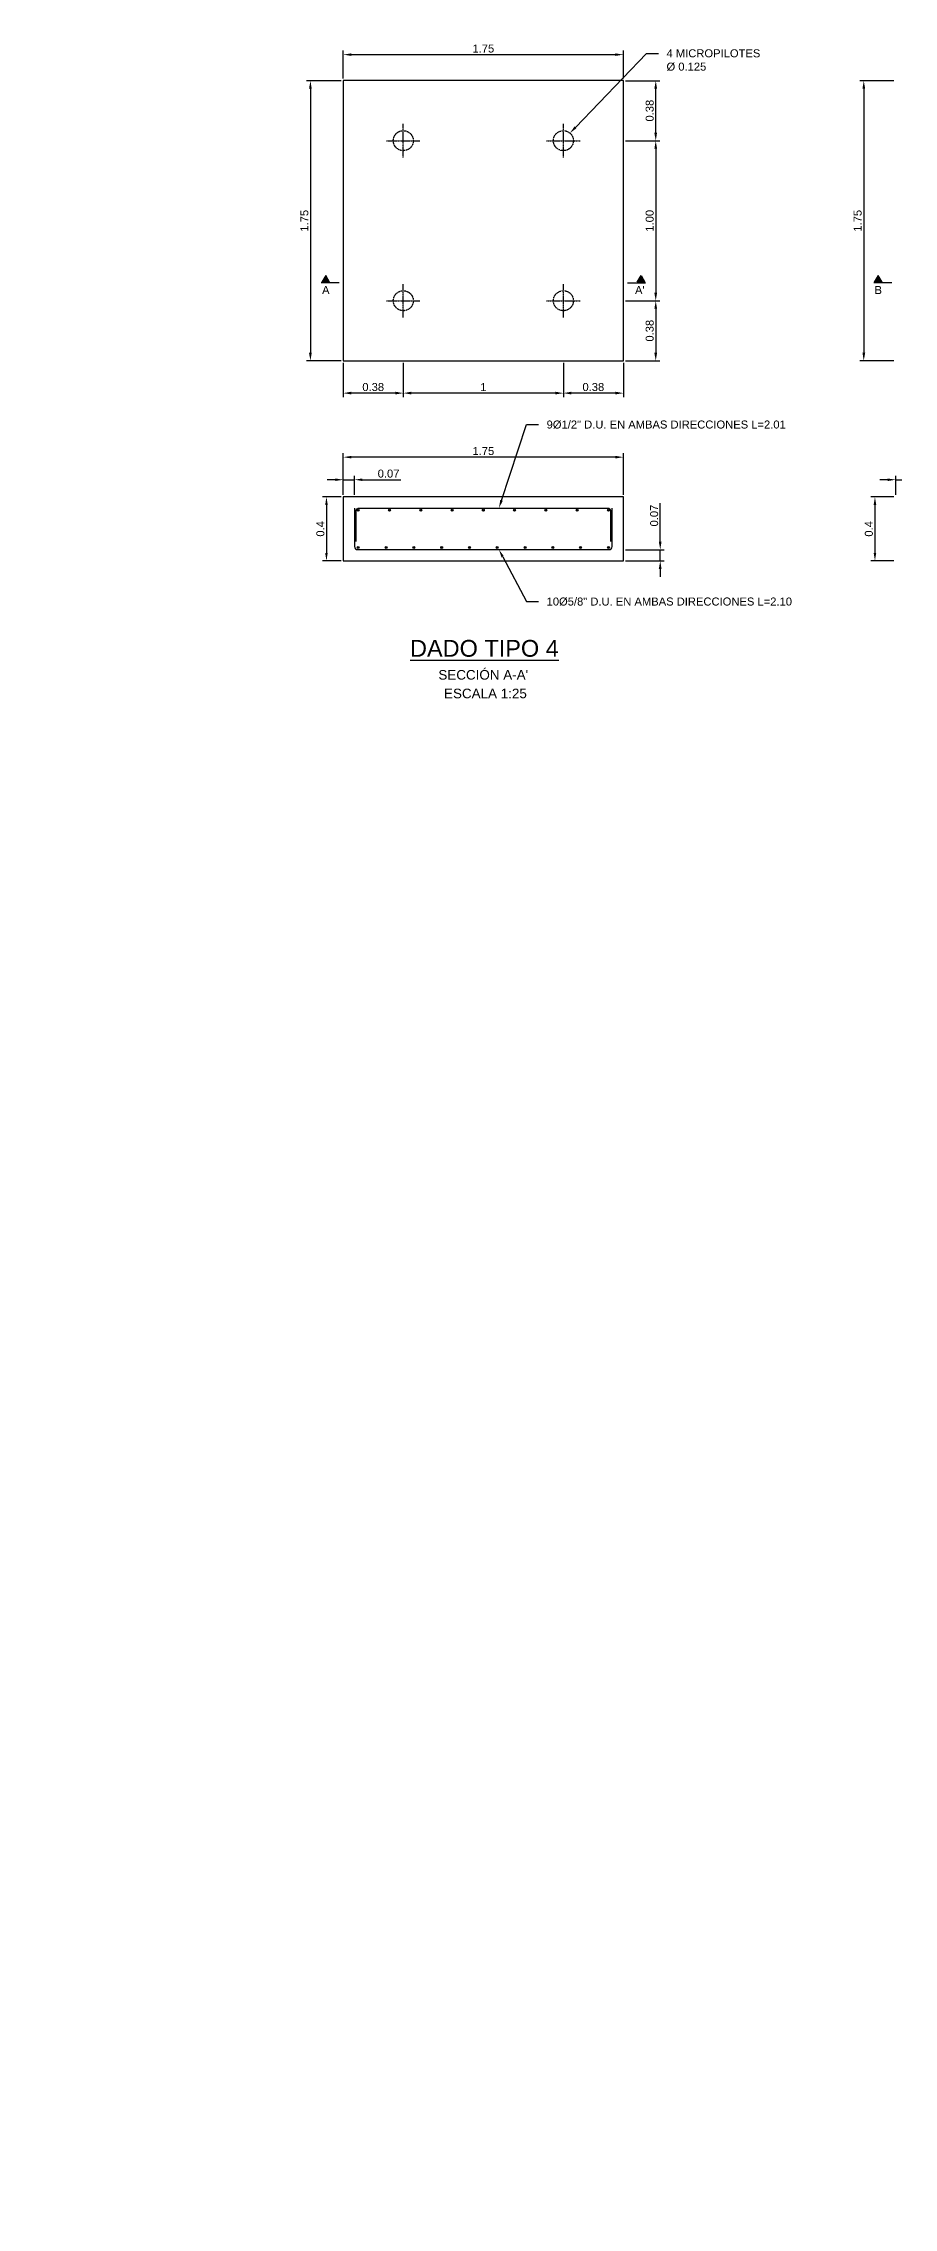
# Model space of a CAD drawing. Header units: millimetres. Extents: x -59786 to 1889966, y -10432 to 69447.
# Drawn here: x 34598 to 39910, y -415 to 13109 of the extents above; entities that cross this region are included whole.
import ezdxf
from ezdxf import colors
from ezdxf.entities.mleader import LeaderData, LeaderLine
from ezdxf.enums import TextEntityAlignment as Align
from ezdxf.math import Vec2, Vec3

# ---------------------------------------------------------------- set-up
doc = ezdxf.new("R2010")
doc.units = ezdxf.units.MM
doc.header["$LTSCALE"] = 0.2
doc.linetypes.add('CENTER', pattern=[50.8, 31.75, -6.35, 6.35, -6.35])
doc.linetypes.add('HIDDEN', pattern=[9.525, 6.35, -3.175])
for name, color, linetype in [('EE-COTAS', 1, 'Continuous'), ('EE-TEXTO 1', 4, 'Continuous'), ('EE-TEXTO 2', 2, 'Continuous'), ('SIM-COTAS', 1, 'Continuous'), ('SIM-DADOS', 4, 'Continuous'), ('SIM-EJES', 8, 'CENTER'), ('SIM-OCULTOS', 8, 'HIDDEN'), ('SIM-REFUERZO', 6, 'Continuous')]:
    doc.layers.add(name, color=color, linetype=linetype)
doc.styles.add('ARIAL EE', font='arial.ttf')
doc.styles.get("Standard").update_dxf_attribs({"font": 'arial.ttf'})
doc.dimstyles.new('EE 1_STANDAR', dxfattribs={"dimtxt": 2, "dimasz": 2, "dimexe": 1, "dimexo": 0.5, "dimgap": 0.5, "dimtad": 1, "dimdec": 0, "dimdsep": 46, "dimtxsty": 'ARIAL EE', "dimcen": 1.5, "dimclrd": 256, "dimclre": 256, "dimclrt": 2, "dimadec": 0, "dimazin": 0, "dimtfac": 1, "dimtdec": 0, "dimtix": 1, "dimtmove": 0, "dimatfit": 2, "dimfxl": 1, "dimlwd": -1, "dimlwe": -1, "dimarcsym": 0})

# ---------------------------------------------------------------- blocks, each defined once
blk = doc.blocks.new('*D603')
at = {"layer": 'SIM-COTAS', "transparency": 16777216}
for p, q in [((36459, 12875), (36242, 12875)), ((36267, 12825), (36267, 11175)), ((36459, 11125), (36242, 11125))]:
    blk.add_line(p, q, dxfattribs=at)
for points in [[(36258, 12825), (36275, 12825), (36267, 12875)], [(36258, 11175), (36275, 11175), (36267, 11125)]]:
    blk.add_solid(points, dxfattribs=at)
at = {"layer": 'SIM-COTAS', "color": 2, "transparency": 16777216, "insert": (36229, 12000), "char_height": 50, "attachment_point": 5, "rotation": 90, "style": 'ARIAL EE'}
blk.add_mtext('1.75', dxfattribs=at)
blk = doc.blocks.new('*D602')
at = {"layer": 'SIM-COTAS', "transparency": 16777216}
for p, q in [((36472, 12888), (36472, 13063)), ((36522, 13038), (38172, 13038)), ((38222, 12888), (38222, 13063))]:
    blk.add_line(p, q, dxfattribs=at)
for points in [[(36522, 13046), (36522, 13030), (36472, 13038)], [(38172, 13046), (38172, 13030), (38222, 13038)]]:
    blk.add_solid(points, dxfattribs=at)
at = {"layer": 'SIM-COTAS', "color": 2, "transparency": 16777216, "insert": (37347, 13076), "char_height": 50, "attachment_point": 5, "style": 'ARIAL EE'}
blk.add_mtext('1.75', dxfattribs=at)
blk = doc.blocks.new('*D601')
at = {"layer": 'SIM-COTAS', "transparency": 16777216}
for p, q in [((38234, 12500), (38449, 12500)), ((38424, 12450), (38424, 11550)), ((38234, 11500), (38449, 11500))]:
    blk.add_line(p, q, dxfattribs=at)
for points in [[(38415, 12450), (38432, 12450), (38424, 12500)], [(38415, 11550), (38432, 11550), (38424, 11500)]]:
    blk.add_solid(points, dxfattribs=at)
at = {"layer": 'SIM-COTAS', "color": 2, "transparency": 16777216, "insert": (38386, 12000), "char_height": 50, "attachment_point": 5, "rotation": 90, "style": 'ARIAL EE'}
blk.add_mtext('1.00', dxfattribs=at)
blk = doc.blocks.new('*D600')
at = {"layer": 'SIM-COTAS', "transparency": 16777216}
for p, q in [((37847, 11113), (37847, 10898)), ((38222, 11113), (38222, 10898)), ((38172, 10923), (37897, 10923))]:
    blk.add_line(p, q, dxfattribs=at)
for points in [[(37897, 10932), (37897, 10915), (37847, 10923)], [(38172, 10932), (38172, 10915), (38222, 10923)]]:
    blk.add_solid(points, dxfattribs=at)
at = {"layer": 'SIM-COTAS', "color": 2, "transparency": 16777216, "insert": (38034, 10961), "char_height": 50, "attachment_point": 5, "style": 'ARIAL EE'}
blk.add_mtext('0.38', dxfattribs=at)
blk = doc.blocks.new('*D599')
at = {"layer": 'SIM-COTAS', "transparency": 16777216}
for p, q in [((36847, 11113), (36847, 10898)), ((37847, 11113), (37847, 10898)), ((37797, 10923), (36897, 10923))]:
    blk.add_line(p, q, dxfattribs=at)
for points in [[(36897, 10932), (36897, 10915), (36847, 10923)], [(37797, 10932), (37797, 10915), (37847, 10923)]]:
    blk.add_solid(points, dxfattribs=at)
at = {"layer": 'SIM-COTAS', "color": 2, "transparency": 16777216, "insert": (37347, 10961), "char_height": 50, "attachment_point": 5, "style": 'ARIAL EE'}
blk.add_mtext('1', dxfattribs=at)
blk = doc.blocks.new('*D598')
at = {"layer": 'SIM-COTAS', "transparency": 16777216}
for p, q in [((36472, 11113), (36472, 10898)), ((36847, 11113), (36847, 10898)), ((36797, 10923), (36522, 10923))]:
    blk.add_line(p, q, dxfattribs=at)
for points in [[(36522, 10932), (36522, 10915), (36472, 10923)], [(36797, 10932), (36797, 10915), (36847, 10923)]]:
    blk.add_solid(points, dxfattribs=at)
at = {"layer": 'SIM-COTAS', "color": 2, "transparency": 16777216, "insert": (36659, 10961), "char_height": 50, "attachment_point": 5, "style": 'ARIAL EE'}
blk.add_mtext('0.38', dxfattribs=at)
blk = doc.blocks.new('*D597')
at = {"layer": 'SIM-COTAS', "transparency": 16777216}
for p, q in [((39910, 12875), (39698, 12875)), ((39723, 12825), (39723, 11175)), ((39910, 11125), (39698, 11125))]:
    blk.add_line(p, q, dxfattribs=at)
for points in [[(39715, 12825), (39732, 12825), (39723, 12875)], [(39715, 11175), (39732, 11175), (39723, 11125)]]:
    blk.add_solid(points, dxfattribs=at)
at = {"layer": 'SIM-COTAS', "color": 2, "transparency": 16777216, "insert": (39685, 12000), "char_height": 50, "attachment_point": 5, "rotation": 90, "style": 'ARIAL EE'}
blk.add_mtext('1.75', dxfattribs=at)
blk = doc.blocks.new('*D587')
at = {"layer": 'SIM-COTAS', "transparency": 16777216}
for p, q in [((38234, 12875), (38449, 12875)), ((38424, 12550), (38424, 12825)), ((38234, 12500), (38449, 12500))]:
    blk.add_line(p, q, dxfattribs=at)
for points in [[(38415, 12825), (38432, 12825), (38424, 12875)], [(38415, 12550), (38432, 12550), (38424, 12500)]]:
    blk.add_solid(points, dxfattribs=at)
at = {"layer": 'SIM-COTAS', "color": 2, "transparency": 16777216, "insert": (38386, 12688), "char_height": 50, "attachment_point": 5, "rotation": 90, "style": 'ARIAL EE'}
blk.add_mtext('0.38', dxfattribs=at)
blk = doc.blocks.new('*D586')
at = {"layer": 'SIM-COTAS', "transparency": 16777216}
for p, q in [((38234, 11500), (38449, 11500)), ((38424, 11450), (38424, 11175)), ((38234, 11125), (38449, 11125))]:
    blk.add_line(p, q, dxfattribs=at)
for points in [[(38415, 11450), (38432, 11450), (38424, 11500)], [(38415, 11175), (38432, 11175), (38424, 11125)]]:
    blk.add_solid(points, dxfattribs=at)
at = {"layer": 'SIM-COTAS', "color": 2, "transparency": 16777216, "insert": (38386, 11313), "char_height": 50, "attachment_point": 5, "rotation": 90, "style": 'ARIAL EE'}
blk.add_mtext('0.38', dxfattribs=at)
blk = doc.blocks.new('*D585')
at = {"layer": 'SIM-COTAS', "transparency": 16777216}
for p, q in [((36459, 10275), (36342, 10275)), ((36367, 10225), (36367, 9925)), ((36459, 9875), (36342, 9875))]:
    blk.add_line(p, q, dxfattribs=at)
for points in [[(36359, 10225), (36375, 10225), (36367, 10275)], [(36359, 9925), (36375, 9925), (36367, 9875)]]:
    blk.add_solid(points, dxfattribs=at)
at = {"layer": 'SIM-COTAS', "color": 2, "transparency": 16777216, "insert": (36329, 10075), "char_height": 50, "attachment_point": 5, "rotation": 90, "style": 'ARIAL EE'}
blk.add_mtext('0.4', dxfattribs=at)
blk = doc.blocks.new('*D584')
at = {"layer": 'SIM-COTAS', "transparency": 16777216}
for p, q in [((36422, 10382), (36372, 10382)), ((36472, 10288), (36472, 10407)), ((36472, 10382), (36542, 10382)), ((36542, 10288), (36542, 10407)), ((36592, 10382), (36832, 10382))]:
    blk.add_line(p, q, dxfattribs=at)
for points in [[(36422, 10390), (36422, 10374), (36472, 10382)], [(36592, 10390), (36592, 10374), (36542, 10382)]]:
    blk.add_solid(points, dxfattribs=at)
at = {"layer": 'SIM-COTAS', "color": 2, "transparency": 16777216, "insert": (36755, 10420), "char_height": 50, "attachment_point": 5, "style": 'ARIAL EE'}
blk.add_mtext('0.07', dxfattribs=at)
blk = doc.blocks.new('*D583')
at = {"layer": 'SIM-COTAS', "transparency": 16777216}
for p, q in [((38452, 9995), (38452, 10235)), ((38234, 9945), (38477, 9945)), ((38234, 9875), (38477, 9875)), ((38452, 9875), (38452, 9945)), ((38452, 9825), (38452, 9775))]:
    blk.add_line(p, q, dxfattribs=at)
for points in [[(38443, 9995), (38460, 9995), (38452, 9945)], [(38443, 9825), (38460, 9825), (38452, 9875)]]:
    blk.add_solid(points, dxfattribs=at)
at = {"layer": 'SIM-COTAS', "color": 2, "transparency": 16777216, "insert": (38414, 10158), "char_height": 50, "attachment_point": 5, "rotation": 90, "style": 'ARIAL EE'}
blk.add_mtext('0.07', dxfattribs=at)
blk = doc.blocks.new('*D582')
at = {"layer": 'SIM-COTAS', "transparency": 16777216}
for p, q in [((39910, 10275), (39768, 10275)), ((39793, 10225), (39793, 9925)), ((39910, 9875), (39768, 9875))]:
    blk.add_line(p, q, dxfattribs=at)
for points in [[(39785, 10225), (39801, 10225), (39793, 10275)], [(39785, 9925), (39801, 9925), (39793, 9875)]]:
    blk.add_solid(points, dxfattribs=at)
at = {"layer": 'SIM-COTAS', "color": 2, "transparency": 16777216, "insert": (39755, 10075), "char_height": 50, "attachment_point": 5, "rotation": 90, "style": 'ARIAL EE'}
blk.add_mtext('0.4', dxfattribs=at)
blk = doc.blocks.new('*D581')
at = {"layer": 'SIM-COTAS', "transparency": 16777216}
for p, q in [((39873, 10382), (39823, 10382)), ((39923, 10288), (39923, 10407)), ((39923, 10382), (39993, 10382)), ((39993, 10288), (39993, 10407)), ((40043, 10382), (40283, 10382))]:
    blk.add_line(p, q, dxfattribs=at)
for points in [[(39873, 10390), (39873, 10374), (39923, 10382)], [(40043, 10390), (40043, 10374), (39993, 10382)]]:
    blk.add_solid(points, dxfattribs=at)
at = {"layer": 'SIM-COTAS', "color": 2, "transparency": 16777216, "insert": (40206, 10420), "char_height": 50, "attachment_point": 5, "style": 'ARIAL EE'}
blk.add_mtext('0.07', dxfattribs=at)
blk = doc.blocks.new('TÍTULO')
at = {"layer": 'EE-TEXTO 1', "style": 'ARIAL EE'}
blk.add_attdef('%%UVISTAENPLANTA', text='', height=3.5, dxfattribs=at).set_placement((-0.54, 3.5), align=Align.CENTER)
at = {"layer": 'EE-TEXTO 2', "style": 'ARIAL EE'}
for tag, p in [('SUBTITULO', (-0.77, -1.27)), ('ESCALA1:100', (-0.32, -5.15))]:
    blk.add_attdef(tag, text='', height=2, dxfattribs=at).set_placement(p, align=Align.CENTER)
blk = doc.blocks.new('*D578')
at = {"layer": 'SIM-COTAS', "transparency": 16777216}
for p, q in [((36472, 10288), (36472, 10548)), ((38172, 10523), (36522, 10523)), ((38222, 10288), (38222, 10548))]:
    blk.add_line(p, q, dxfattribs=at)
for points in [[(36522, 10531), (36522, 10515), (36472, 10523)], [(38172, 10531), (38172, 10515), (38222, 10523)]]:
    blk.add_solid(points, dxfattribs=at)
at = {"layer": 'SIM-COTAS', "color": 2, "transparency": 16777216, "insert": (37347, 10561), "char_height": 50, "attachment_point": 5, "style": 'ARIAL EE'}
blk.add_mtext('1.75', dxfattribs=at)

msp = doc.modelspace()

# ---------------------------------------------------------------- hatches: boundary and pattern name
at = {"layer": 'SIM-DADOS'}
h = msp.add_hatch(color=256, dxfattribs=at)
h.dxf.hatch_style = 1
h.paths.add_polyline_path([(36386.313, 11615.731), (36362.194, 11657.507), (36338.074, 11615.731)])
h = msp.add_hatch(color=256, dxfattribs=at)
h.dxf.hatch_style = 1
h.paths.add_polyline_path([(38307.575, 11615.731), (38331.695, 11657.507), (38355.814, 11615.731)])
h = msp.add_hatch(color=256, dxfattribs=at)
h.dxf.hatch_style = 1
h.paths.add_polyline_path([(39837.124, 11615.731), (39813.005, 11657.507), (39788.885, 11615.731)])
at = {"layer": 'SIM-REFUERZO'}
h = msp.add_hatch(color=256, dxfattribs=at)
h.dxf.hatch_style = 1
edge = h.paths.add_edge_path()
edge.add_arc((36565.754, 10191.222), 6.052, 0, 360)
h = msp.add_hatch(color=256, dxfattribs=at)
h.dxf.hatch_style = 1
edge = h.paths.add_edge_path()
edge.add_arc((36761.052, 10191.222), 6.052, 0, 360)
h = msp.add_hatch(color=256, dxfattribs=at)
h.dxf.hatch_style = 1
edge = h.paths.add_edge_path()
edge.add_arc((36956.349, 10191.222), 6.052, 0, 360)
h = msp.add_hatch(color=256, dxfattribs=at)
h.dxf.hatch_style = 1
edge = h.paths.add_edge_path()
edge.add_arc((37151.647, 10191.222), 6.052, 0, 360)
h = msp.add_hatch(color=256, dxfattribs=at)
h.dxf.hatch_style = 1
edge = h.paths.add_edge_path()
edge.add_arc((37346.944, 10191.222), 6.052, 0, 360)
h = msp.add_hatch(color=256, dxfattribs=at)
h.dxf.hatch_style = 1
edge = h.paths.add_edge_path()
edge.add_arc((37542.242, 10191.222), 6.052, 0, 360)
h = msp.add_hatch(color=256, dxfattribs=at)
h.dxf.hatch_style = 1
edge = h.paths.add_edge_path()
edge.add_arc((37737.539, 10191.222), 6.052, 0, 360)
h = msp.add_hatch(color=256, dxfattribs=at)
h.dxf.hatch_style = 1
edge = h.paths.add_edge_path()
edge.add_arc((37932.837, 10191.222), 6.052, 0, 360)
h = msp.add_hatch(color=256, dxfattribs=at)
h.dxf.hatch_style = 1
edge = h.paths.add_edge_path()
edge.add_arc((38128.134, 10191.222), 6.052, 0, 360)
h = msp.add_hatch(color=256, dxfattribs=at)
h.dxf.hatch_style = 1
edge = h.paths.add_edge_path()
edge.add_arc((36565.754, 9958.842), 6.052, 0, 360)
h = msp.add_hatch(color=256, dxfattribs=at)
h.dxf.hatch_style = 1
edge = h.paths.add_edge_path()
edge.add_arc((36739.352, 9958.842), 6.052, 0, 360)
h = msp.add_hatch(color=256, dxfattribs=at)
h.dxf.hatch_style = 1
edge = h.paths.add_edge_path()
edge.add_arc((36912.95, 9958.842), 6.052, 0, 360)
h = msp.add_hatch(color=256, dxfattribs=at)
h.dxf.hatch_style = 1
edge = h.paths.add_edge_path()
edge.add_arc((37086.547, 9958.842), 6.052, 0, 360)
h = msp.add_hatch(color=256, dxfattribs=at)
h.dxf.hatch_style = 1
edge = h.paths.add_edge_path()
edge.add_arc((37260.145, 9958.842), 6.052, 0, 360)
h = msp.add_hatch(color=256, dxfattribs=at)
h.dxf.hatch_style = 1
edge = h.paths.add_edge_path()
edge.add_arc((37433.743, 9958.842), 6.052, 0, 360)
h = msp.add_hatch(color=256, dxfattribs=at)
h.dxf.hatch_style = 1
edge = h.paths.add_edge_path()
edge.add_arc((37607.341, 9958.842), 6.052, 0, 360)
h = msp.add_hatch(color=256, dxfattribs=at)
h.dxf.hatch_style = 1
edge = h.paths.add_edge_path()
edge.add_arc((37780.939, 9958.842), 6.052, 0, 360)
h = msp.add_hatch(color=256, dxfattribs=at)
h.dxf.hatch_style = 1
edge = h.paths.add_edge_path()
edge.add_arc((37954.536, 9958.842), 6.052, 0, 360)
h = msp.add_hatch(color=256, dxfattribs=at)
h.dxf.hatch_style = 1
edge = h.paths.add_edge_path()
edge.add_arc((38128.134, 9958.842), 6.052, 0, 360, ccw=False)

# ---------------------------------------------------------------- linework, layer by layer
at = {"layer": 'SIM-DADOS'}
for p, q in [((36446.698, 11612.599), (36334.205, 11612.599)), ((38247.191, 11612.599), (38359.683, 11612.599)), ((39897.509, 11612.599), (39785.016, 11612.599))]:
    msp.add_line(p, q, dxfattribs=at)
for points in [[(36471.944, 11125.462), (38221.944, 11125.462), (38221.944, 12875.462), (36471.944, 12875.462)], [(36362.194, 11657.507), (36338.074, 11615.731), (36386.313, 11615.731)], [(38331.695, 11657.507), (38355.814, 11615.731), (38307.575, 11615.731)], [(39813.005, 11657.507), (39788.885, 11615.731), (39837.124, 11615.731)], [(36471.944, 9875.032), (38221.944, 9875.032), (38221.944, 10275.032), (36471.944, 10275.032)]]:
    msp.add_lwpolyline(points, close=True, dxfattribs=at)
at = {"layer": 'SIM-EJES'}
for p, q in [((36846.944, 12395.216), (36846.944, 12605.708)), ((37846.944, 12395.216), (37846.944, 12605.708)), ((36741.698, 12500.462), (36952.19, 12500.462)), ((37741.698, 12500.462), (37952.19, 12500.462)), ((36741.698, 11500.462), (36952.19, 11500.462)), ((36846.944, 11395.216), (36846.944, 11605.708)), ((37741.698, 11500.462), (37952.19, 11500.462)), ((37846.944, 11395.216), (37846.944, 11605.708))]:
    msp.add_line(p, q, dxfattribs=at)
at = {"layer": 'SIM-OCULTOS'}
for centre in [(36846.944, 12500.462), (37846.944, 12500.462), (36846.944, 11500.462), (37846.944, 11500.462)]:
    msp.add_circle(centre, 62.5, dxfattribs=at)
at = {"layer": 'SIM-REFUERZO'}
for points in [[(36541.944, 10205.032), (36541.944, 9965.032, 0.414213562), (36561.944, 9945.032), (38131.944, 9945.032, 0.414213562), (38151.944, 9965.032), (38151.944, 10205.032)], [(36551.944, 9995.032), (36551.944, 10185.032, -0.414213562), (36571.944, 10205.032), (38121.944, 10205.032, -0.414213562), (38141.944, 10185.032), (38141.944, 9995.032)]]:
    msp.add_lwpolyline(points, format="xyb", dxfattribs=at)
for centre in [(36565.754, 10191.222), (36761.052, 10191.222), (36956.349, 10191.222), (37151.647, 10191.222), (37346.944, 10191.222), (37542.242, 10191.222), (37737.539, 10191.222), (37932.837, 10191.222), (38128.134, 10191.222), (36565.754, 9958.842), (36739.352, 9958.842), (36912.95, 9958.842), (37086.547, 9958.842), (37260.145, 9958.842), (37433.743, 9958.842), (37607.341, 9958.842), (37780.939, 9958.842), (37954.536, 9958.842), (38128.134, 9958.842)]:
    msp.add_circle(centre, 6.052, dxfattribs=at)

# ---------------------------------------------------------------- block references
at = {"layer": 'EE-TEXTO 1', "xscale": 30, "yscale": 30, "zscale": 30}
msp.add_blockref('TÍTULO', (37369.7, 9171.107), dxfattribs=at).add_auto_attribs({'ESCALA1:100': 'ESCALA 1:25', 'SUBTITULO': "SECCIÓN A-A'", '%%UVISTAENPLANTA': '%%UDADO TIPO 4'})

# ---------------------------------------------------------------- texts
at = {"layer": 'EE-COTAS', "color": 2, "char_height": 50, "style": 'ARIAL EE'}
for s, insert, attachment_point in [('A', (36339.634, 11592.34), 1), ("A'", (38354.254, 11592.34), 3), ('B', (39790.445, 11592.34), 1)]:
    msp.add_mtext(s, dxfattribs=dict(at, insert=insert, attachment_point=attachment_point))

# ---------------------------------------------------------------- dimensions: what is measured, and where the dimension line sits
at = {"layer": 'SIM-COTAS'}
for base, p1, p2, picture, middle in [((38221.944, 13038.094), (36471.944, 12875.462), (38221.944, 12875.462), '*D602', (37346.944, 13076.123)), ((36471.944166253, 10923.331858171), (36846.944166253, 11125.462270753), (36471.944166253, 11125.462270753), '*D598', (36659.444166253, 10961.377560763)), ((36846.944, 10923.332), (37846.944, 11125.462), (36846.944, 11125.462), '*D599', (37346.944, 10960.934)), ((37846.944166253, 10923.331858171), (38221.944166253, 11125.462270753), (37846.944166253, 11125.462270753), '*D600', (38034.444166253, 10961.377560763)), ((36471.944, 10522.847), (38221.944, 10275.032), (36471.944, 10275.032), '*D578', (37346.944, 10560.876))]:
    dim = msp.add_linear_dim(base=base, p1=p1, p2=p2, dimstyle='EE 1_STANDAR', override={"dimdec": 2, "dimlfac": 0.001}, dxfattribs=at)
    dim.commit()
    dim.dimension.update_dxf_attribs({"geometry": picture, "text_midpoint": middle})
for base, p1, p2, override, picture, middle in [((36266.622, 11125.462), (36471.944, 12875.462), (36471.944, 11125.462), {"dimdec": 2, "dimlfac": 0.001}, '*D603', (36228.593, 12000.462)), ((38423.579048763, 12875.462270753), (38221.944166253, 12500.462270753), (38221.944166253, 12875.462270753), {"dimdec": 2, "dimlfac": 0.001}, '*D587', (38385.533346171, 12687.962270753)), ((39723.259, 11125.462), (39922.755, 12875.462), (39922.755, 11125.462), {"dimdec": 2, "dimlfac": 0.001}, '*D597', (39685.231, 12000.462)), ((38423.579, 11500.462), (38221.944, 12500.462), (38221.944, 11500.462), {"dimdec": 2, "dimlfac": 0.001, "dimpost": '<>.00'}, '*D601', (38385.55, 12000.462)), ((38423.579048763, 11125.462270753), (38221.944166253, 11500.462270753), (38221.944166253, 11125.462270753), {"dimdec": 2, "dimlfac": 0.001}, '*D586', (38385.533346171, 11312.962270753)), ((36367.131, 9875.032), (36471.944, 10275.032), (36471.944, 9875.032), {"dimdec": 2, "dimlfac": 0.001}, '*D585', (36329.102, 10075.032)), ((39793.019, 9875.032), (39922.755, 10275.032), (39922.755, 9875.032), {"dimdec": 2, "dimlfac": 0.001}, '*D582', (39754.991, 10075.032))]:
    dim = msp.add_linear_dim(base=base, p1=p1, p2=p2, angle=90, dimstyle='EE 1_STANDAR', override=override, dxfattribs=at)
    dim.commit()
    dim.dimension.update_dxf_attribs({"geometry": picture, "text_midpoint": middle})
for base, p1, p2, picture, middle in [((36541.944, 10382.017), (36471.944, 10275.032), (36541.944, 10275.032), '*D584', (36754.87, 10382.017)), ((39992.755, 10382.017), (39922.755, 10275.032), (39992.755, 10275.032), '*D581', (40205.682, 10382.017))]:
    dim = msp.add_linear_dim(base=base, p1=p1, p2=p2, dimstyle='EE 1_STANDAR', override={"dimdec": 2, "dimlfac": 0.001}, dxfattribs=at)
    dim.commit()
    dim.dimension.update_dxf_attribs({"geometry": picture, "text_midpoint": middle, "dimtype": 160})
dim = msp.add_linear_dim(base=(38451.825, 9875.032), p1=(38221.944, 9945.032), p2=(38221.944, 9875.032), angle=90, dimstyle='EE 1_STANDAR', override={"dimdec": 2, "dimlfac": 0.001}, dxfattribs=at)
dim.commit()
dim.dimension.update_dxf_attribs({"geometry": '*D583', "text_midpoint": (38451.825, 10157.958), "dimtype": 160})

# ---------------------------------------------------------------- leaders
ml = msp.add_multileader_mtext('Standard', dxfattribs=at)
ml.set_content('4 MICROPILOTES\\PØ 0.125', color=2)
ml.set_leader_properties(color=256)
ml.build(insert=Vec2(0, 0))
ml.multileader.update_dxf_attribs({"dogleg_length": 0.003, "arrow_head_size": 50, "scale": 25})
ctx = ml.context
ctx.base_point, ctx.scale, ctx.char_height, ctx.arrow_head_size, ctx.landing_gap_size, ctx.plane_origin = Vec3(38441.06, 13045.448), 25, 50, 50, 50, Vec3(39229.429, 14602.879)
notes = []
notes.append((ctx, [(0, (1, 1, 0), (38366.06, 13045.448), (1, 0), 75, [(0, [(37887.809, 12547.752)], 0, [])])]))
ctx.mtext.insert, ctx.mtext.width, ctx.mtext.flow_direction = Vec3(38491.06, 13071.454), 585.79156, 5
at = {"layer": 'SIM-COTAS', "linetype": 'Continuous'}
ml = msp.add_multileader_mtext('Standard', dxfattribs=at)
ml.set_content('\\A1;{\\C2;PELDAÑO P1 LAM e = 3/6"}', color=256)
ml.set_leader_properties()
ml.build(insert=Vec2(0, 0))
ml.multileader.update_dxf_attribs({"dogleg_length": 0.0025, "arrow_head_size": 100, "scale": 50})
ctx = ml.context
ctx.base_point, ctx.scale, ctx.char_height, ctx.arrow_head_size, ctx.landing_gap_size, ctx.plane_origin = Vec3(5047.551, 12032.733), 50, 100, 100, 50, Vec3(833.289, -5722.216)
notes.append((ctx, [(0, (1, 1, 0), (4861.373, 12032.733), (1, 0), 186.178, [(0, [(4861.451, 11434.857)], 0, [])])]))
ctx.mtext.insert, ctx.mtext.rotation, ctx.mtext.width, ctx.mtext.defined_height, ctx.mtext.flow_direction = Vec3(5097.551, 12083.62), 6.283185307, 948.96791, 411.095, 5
at = {"layer": 'SIM-COTAS'}
ml = msp.add_multileader_mtext('Standard', dxfattribs=at)
ml.set_content('\\A1;LOSA DE CONTRAPISO', color=2)
ml.set_leader_properties(color=256)
ml.build(insert=Vec2(0, 0))
ml.multileader.update_dxf_attribs({"dogleg_length": 0.003, "arrow_head_size": 40, "scale": 20})
ctx = ml.context
ctx.base_point, ctx.scale, ctx.char_height, ctx.arrow_head_size, ctx.landing_gap_size, ctx.plane_origin = Vec3(47151.54, 12076.315), 20, 40, 40, 40, Vec3(48114.302, 11953.567)
ctx.text_align_type = 2
notes.append((ctx, [(0, (1, 1, 0), (47912.168, 12076.315), (-1, 0), 60, [(0, [(47911.61, 11866.863)], 0, [])])]))
ctx.mtext.insert, ctx.mtext.width, ctx.mtext.defined_height, ctx.mtext.alignment, ctx.mtext.flow_direction = Vec3(47812.168, 12096.656), 850.09377, 424.72, 3, 5
at = {"layer": 'SIM-COTAS', "linetype": 'Continuous'}
ml = msp.add_multileader_mtext('Standard', dxfattribs=at)
ml.set_content('\\A1;{\\C2;DESCANSO LAM e = 3/6"}', color=256)
ml.set_leader_properties()
ml.build(insert=Vec2(0, 0))
ml.multileader.update_dxf_attribs({"dogleg_length": 0.0025, "arrow_head_size": 100, "scale": 50})
ctx = ml.context
ctx.base_point, ctx.scale, ctx.char_height, ctx.arrow_head_size, ctx.landing_gap_size, ctx.plane_origin = Vec3(6790.526, 11656.086), 50, 100, 100, 50, Vec3(2576.264, -6405.073)
notes.append((ctx, [(0, (1, 1, 0), (6604.348, 11656.086), (1, 0), 186.178, [(0, [(6604.426, 10752)], 0, [])])]))
ctx.mtext.insert, ctx.mtext.rotation, ctx.mtext.width, ctx.mtext.defined_height, ctx.mtext.flow_direction = Vec3(6840.526, 11706.973), 6.283185307, 886.56141, 411.095, 5
at = {"layer": 'SIM-COTAS'}
ml = msp.add_multileader_mtext('Standard', dxfattribs=at)
ml.set_content('\\A1;ESTRIBOS\\PØ 3/8', color=2)
ml.set_leader_properties(color=256)
ml.build(insert=Vec2(0, 0))
ml.multileader.update_dxf_attribs({"dogleg_length": 0.003, "arrow_head_size": 40, "scale": 20})
ctx = ml.context
ctx.base_point, ctx.scale, ctx.char_height, ctx.arrow_head_size, ctx.landing_gap_size, ctx.plane_origin = Vec3(47802.219, 10519.869), 20, 40, 40, 40, Vec3(49636.711, 8447.369)
ctx.text_align_type = 2
notes.append((ctx, [(1, (1, 1, 0), (48217.444, 10519.869), (-1, 0), 60, [(0, [(48389.214, 10708.648)], 0, [])])]))
ctx.mtext.insert, ctx.mtext.width, ctx.mtext.alignment, ctx.mtext.flow_direction = Vec3(48117.444, 10540.674), 659.0632, 3, 5
ml = msp.add_multileader_mtext('Standard', dxfattribs=at)
ml.set_content('\\A1;9Ø1/2" D.U. EN AMBAS DIRECCIONES L=2.01', color=2)
ml.set_leader_properties(color=256)
ml.build(insert=Vec2(0, 0))
ml.multileader.update_dxf_attribs({"dogleg_length": 0.003, "arrow_head_size": 50, "scale": 25})
ctx = ml.context
ctx.base_point, ctx.scale, ctx.char_height, ctx.arrow_head_size, ctx.landing_gap_size, ctx.plane_origin = Vec3(37692.07, 10726.556), 25, 50, 50, 50, Vec3(38786.099, 12260.159)
notes.append((ctx, [(0, (1, 1, 0), (37617.07, 10726.556), (1, 0), 75, [(0, [(37444.479, 10205.032)], 0, [])])]))
ctx.mtext.insert, ctx.mtext.width, ctx.mtext.flow_direction = Vec3(37742.07, 10751.982), 802.80561, 5
at = {"layer": 'SIM-COTAS', "linetype": 'Continuous'}
ml = msp.add_multileader_mtext('Standard', dxfattribs=at)
ml.set_content('{\\C2;PTE 300x100x7mm}', color=256)
ml.set_leader_properties()
ml.build(insert=Vec2(0, 0))
ml.multileader.update_dxf_attribs({"dogleg_length": 0.0025, "arrow_head_size": 100, "scale": 50})
ctx = ml.context
ctx.base_point, ctx.scale, ctx.char_height, ctx.arrow_head_size, ctx.landing_gap_size, ctx.plane_origin = Vec3(6459.235, 9964.038), 50, 100, 100, 50, Vec3(2244.974, -6709.823)
notes.append((ctx, [(0, (1, 1, 0), (6273.058, 9964.038), (1, 0), 186.178, [(0, [(6273.136, 10447.25)], 0, [])])]))
ctx.mtext.insert, ctx.mtext.rotation, ctx.mtext.width, ctx.mtext.defined_height, ctx.mtext.flow_direction = Vec3(6509.235, 10014.925), 6.283185307, 1223.25679, 411.095, 5
ml = msp.add_multileader_mtext('Standard', dxfattribs=at)
ml.set_content('{\\C2;CAJON ARMADO 1}', color=256)
ml.set_leader_properties()
ml.build(insert=Vec2(0, 0))
ml.multileader.update_dxf_attribs({"dogleg_length": 0.0025, "arrow_head_size": 100, "scale": 50})
ctx = ml.context
ctx.base_point, ctx.scale, ctx.char_height, ctx.arrow_head_size, ctx.landing_gap_size, ctx.plane_origin = Vec3(8262.373, 10161.179), 50, 100, 100, 50, Vec3(4048.112, -6709.823)
notes.append((ctx, [(0, (1, 1, 0), (8076.195, 10161.179), (1, 0), 186.178, [(0, [(8076.274, 10447.25)], 0, [])])]))
ctx.mtext.insert, ctx.mtext.rotation, ctx.mtext.width, ctx.mtext.defined_height, ctx.mtext.flow_direction = Vec3(8312.373, 10212.032), 6.283185307, 974.70283, 411.095, 5
at = {"layer": 'SIM-COTAS'}
ml = msp.add_multileader_mtext('Standard', dxfattribs=at)
ml.set_content('\\A1;MACIZO EN CONCRETO\\PCICLÓPEO', color=2)
ml.set_leader_properties(color=256)
ml.build(insert=Vec2(0, 0))
ml.multileader.update_dxf_attribs({"dogleg_length": 0.003, "arrow_head_size": 40, "scale": 20})
ctx = ml.context
ctx.base_point, ctx.scale, ctx.char_height, ctx.arrow_head_size, ctx.landing_gap_size, ctx.plane_origin = Vec3(46320.762, 10261.132), 20, 40, 40, 40, Vec3(49707.9, 8402.886)
ctx.text_align_type = 2
notes.append((ctx, [(1, (1, 1, 0), (47099.834, 10261.132), (-1, 0), 60, [(0, [(47233.669, 10149.141)], 0, [])])]))
ctx.mtext.insert, ctx.mtext.width, ctx.mtext.alignment, ctx.mtext.flow_direction = Vec3(46999.834, 10281.473), 659.0632, 3, 5
ml = msp.add_multileader_mtext('Standard', dxfattribs=at)
ml.set_content('\\A1;Ø 5/8', color=2)
ml.set_leader_properties(color=256)
ml.build(insert=Vec2(0, 0))
ml.multileader.update_dxf_attribs({"dogleg_length": 0.003, "arrow_head_size": 40, "scale": 20})
ctx = ml.context
ctx.base_point, ctx.scale, ctx.char_height, ctx.arrow_head_size, ctx.landing_gap_size, ctx.plane_origin = Vec3(47910.514, 10059.166), 20, 40, 40, 40, Vec3(49636.711, 8054.189)
ctx.text_align_type = 2
notes.append((ctx, [(1, (1, 1, 0), (48182.464, 10059.166), (-1, 0), 60, [(0, [(48306.669, 10294.205)], 0, [])])]))
ctx.mtext.insert, ctx.mtext.width, ctx.mtext.alignment, ctx.mtext.flow_direction = Vec3(48082.464, 10079.971), 659.0632, 3, 5
ml = msp.add_multileader_mtext('Standard', dxfattribs=at)
ml.set_content('\\A1;10Ø5/8" D.U. EN AMBAS DIRECCIONES L=2.10', color=2)
ml.set_leader_properties(color=256)
ml.build(insert=Vec2(0, 0))
ml.multileader.update_dxf_attribs({"dogleg_length": 0.003, "arrow_head_size": 50, "scale": 25})
ctx = ml.context
ctx.base_point, ctx.scale, ctx.char_height, ctx.arrow_head_size, ctx.landing_gap_size, ctx.plane_origin = Vec3(37692.07, 9620.567), 25, 50, 50, 50, Vec3(38786.099, 11150.321)
notes.append((ctx, [(0, (1, 1, 0), (37617.07, 9620.567), (1, 0), 75, [(0, [(37444.479, 9945.032)], 0, [])])]))
ctx.mtext.insert, ctx.mtext.width, ctx.mtext.flow_direction = Vec3(37742.07, 9645.993), 802.80561, 5
ml = msp.add_multileader_mtext('Standard', dxfattribs=at)
ml.set_content('\\A1;LOSA PARA MACIZO\\PEN CONCRETO\\Pe=0.15 DE 2.65x2.65', color=2)
ml.set_leader_properties(color=256)
ml.build(insert=Vec2(0, 0))
ml.multileader.update_dxf_attribs({"dogleg_length": 0.003, "arrow_head_size": 40, "scale": 20})
ctx = ml.context
ctx.base_point, ctx.scale, ctx.char_height, ctx.arrow_head_size, ctx.landing_gap_size, ctx.plane_origin = Vec3(46416.833, 9764.286), 20, 40, 40, 40, Vec3(49707.9, 7977.169)
ctx.text_align_type = 2
notes.append((ctx, [(1, (1, 1, 0), (47099.834, 9764.286), (-1, 0), 60, [(0, [(47233.669, 9625.969)], 0, [])])]))
ctx.mtext.insert, ctx.mtext.width, ctx.mtext.alignment, ctx.mtext.flow_direction = Vec3(46999.834, 9784.627), 659.0632, 3, 5
at = {"layer": 'SIM-COTAS', "linetype": 'Continuous'}
ml = msp.add_multileader_mtext('Standard', dxfattribs=at)
ml.set_content('\\A1;{\\C2;PELDAÑO P1 LAM e = 3/6"}', color=256)
ml.set_leader_properties()
ml.build(insert=Vec2(0, 0))
ml.multileader.update_dxf_attribs({"dogleg_length": 0.0025, "arrow_head_size": 100, "scale": 50})
ctx = ml.context
ctx.base_point, ctx.scale, ctx.char_height, ctx.arrow_head_size, ctx.landing_gap_size, ctx.plane_origin = Vec3(5047.551, 7082.448), 50, 100, 100, 50, Vec3(833.289, -10672.502)
notes.append((ctx, [(0, (1, 1, 0), (4861.373, 7082.448), (1, 0), 186.178, [(0, [(4861.451, 6484.571)], 0, [])])]))
ctx.mtext.insert, ctx.mtext.rotation, ctx.mtext.width, ctx.mtext.defined_height, ctx.mtext.flow_direction = Vec3(5097.551, 7133.334), 6.283185307, 912.09382, 411.095, 5
ml = msp.add_multileader_mtext('Standard', dxfattribs=at)
ml.set_content('\\A1;{\\C2;DESCANSO LAM e = 3/6"}', color=256)
ml.set_leader_properties()
ml.build(insert=Vec2(0, 0))
ml.multileader.update_dxf_attribs({"dogleg_length": 0.0025, "arrow_head_size": 100, "scale": 50})
ctx = ml.context
ctx.base_point, ctx.scale, ctx.char_height, ctx.arrow_head_size, ctx.landing_gap_size, ctx.plane_origin = Vec3(6790.526, 6943.42), 50, 100, 100, 50, Vec3(2576.264, -11355.145)
notes.append((ctx, [(0, (1, 1, 0), (6604.348, 6943.42), (1, 0), 186.178, [(0, [(6604.426, 5801.929)], 0, [])])]))
ctx.mtext.insert, ctx.mtext.rotation, ctx.mtext.width, ctx.mtext.defined_height, ctx.mtext.flow_direction = Vec3(6840.526, 6994.306), 6.283185307, 886.56141, 411.095, 5
ml = msp.add_multileader_mtext('Standard', dxfattribs=at)
ml.set_content('{\\C2;PTE 300x100x7mm}', color=256)
ml.set_leader_properties()
ml.build(insert=Vec2(0, 0))
ml.multileader.update_dxf_attribs({"dogleg_length": 0.0025, "arrow_head_size": 100, "scale": 50})
ctx = ml.context
ctx.base_point, ctx.scale, ctx.char_height, ctx.arrow_head_size, ctx.landing_gap_size, ctx.plane_origin = Vec3(6459.235, 5013.966), 50, 100, 100, 50, Vec3(2244.974, -11659.895)
notes.append((ctx, [(0, (1, 1, 0), (6273.058, 5013.966), (1, 0), 186.178, [(0, [(6273.136, 5497.179)], 0, [])])]))
ctx.mtext.insert, ctx.mtext.rotation, ctx.mtext.width, ctx.mtext.defined_height, ctx.mtext.flow_direction = Vec3(6509.235, 5064.853), 6.283185307, 1223.25679, 411.095, 5
ml = msp.add_multileader_mtext('Standard', dxfattribs=at)
ml.set_content('{\\C2;CAJON ARMADO 1}', color=256)
ml.set_leader_properties()
ml.build(insert=Vec2(0, 0))
ml.multileader.update_dxf_attribs({"dogleg_length": 0.0025, "arrow_head_size": 100, "scale": 50})
ctx = ml.context
ctx.base_point, ctx.scale, ctx.char_height, ctx.arrow_head_size, ctx.landing_gap_size, ctx.plane_origin = Vec3(8269.005, 5179.277), 50, 100, 100, 50, Vec3(4054.743, -11659.895)
notes.append((ctx, [(0, (1, 1, 0), (8082.827, 5179.277), (1, 0), 186.178, [(0, [(8082.905, 5497.179)], 0, [])])]))
ctx.mtext.insert, ctx.mtext.rotation, ctx.mtext.width, ctx.mtext.defined_height, ctx.mtext.flow_direction = Vec3(8319.005, 5230.129), 6.283185307, 974.70283, 411.095, 5
ml = msp.add_multileader_mtext('Standard', dxfattribs=at)
ml.set_content('\\A1;{\\C2;PELDAÑO P1 LAM e = 3/6"}', color=256)
ml.set_leader_properties()
ml.build(insert=Vec2(0, 0))
ml.multileader.update_dxf_attribs({"dogleg_length": 0.0025, "arrow_head_size": 100, "scale": 50})
ctx = ml.context
ctx.base_point, ctx.scale, ctx.char_height, ctx.arrow_head_size, ctx.landing_gap_size, ctx.plane_origin = Vec3(5047.551, 2133.876), 50, 100, 100, 50, Vec3(833.289, -15621.073)
notes.append((ctx, [(0, (1, 1, 0), (4861.373, 2133.876), (1, 0), 186.178, [(0, [(4861.451, 1536)], 0, [])])]))
ctx.mtext.insert, ctx.mtext.rotation, ctx.mtext.width, ctx.mtext.defined_height, ctx.mtext.flow_direction = Vec3(5097.551, 2184.763), 6.283185307, 920.22663, 411.095, 5
ml = msp.add_multileader_mtext('Standard', dxfattribs=at)
ml.set_content('\\A1;{\\C2;DESCANSO LAM e = 3/6"}', color=256)
ml.set_leader_properties()
ml.build(insert=Vec2(0, 0))
ml.multileader.update_dxf_attribs({"dogleg_length": 0.0025, "arrow_head_size": 100, "scale": 50})
ctx = ml.context
ctx.base_point, ctx.scale, ctx.char_height, ctx.arrow_head_size, ctx.landing_gap_size, ctx.plane_origin = Vec3(6724.699, 1881.587), 50, 100, 100, 50, Vec3(2510.436, -16307.841)
notes.append((ctx, [(0, (1, 1, 0), (6538.521, 1881.587), (1, 0), 186.178, [(0, [(6538.598, 849.232)], 0, [])])]))
ctx.mtext.insert, ctx.mtext.rotation, ctx.mtext.width, ctx.mtext.defined_height, ctx.mtext.flow_direction = Vec3(6774.699, 1932.474), 6.283185307, 886.56141, 411.095, 5
ml = msp.add_multileader_mtext('Standard', dxfattribs=at)
ml.set_content('{\\C2;PTE 50x50x2mm}', color=256)
ml.set_leader_properties()
ml.build(insert=Vec2(0, 0))
ml.multileader.update_dxf_attribs({"dogleg_length": 0.0025, "arrow_head_size": 100, "scale": 50})
ctx = ml.context
ctx.base_point, ctx.scale, ctx.char_height, ctx.arrow_head_size, ctx.landing_gap_size, ctx.plane_origin = Vec3(7913.568, 1881.587), 50, 100, 100, 50, Vec3(3699.306, -16309.841)
notes.append((ctx, [(0, (1, 1, 0), (7727.39, 1881.587), (1, 0), 186.178, [(0, [(7727.468, 847.232)], 0, [])])]))
ctx.mtext.insert, ctx.mtext.rotation, ctx.mtext.width, ctx.mtext.defined_height, ctx.mtext.flow_direction = Vec3(7963.568, 1932.44), 6.283185307, 974.70283, 411.095, 5
ml = msp.add_multileader_mtext('Standard', dxfattribs=at)
ml.set_content('{\\C2;CAJON ARMADO 1}', color=256)
ml.set_leader_properties()
ml.build(insert=Vec2(0, 0))
ml.multileader.update_dxf_attribs({"dogleg_length": 0.0025, "arrow_head_size": 100, "scale": 50})
ctx = ml.context
ctx.base_point, ctx.scale, ctx.char_height, ctx.arrow_head_size, ctx.landing_gap_size, ctx.plane_origin = Vec3(8239.247, 1359.116), 50, 100, 100, 50, Vec3(4024.985, 18006.109)
notes.append((ctx, [(0, (1, 1, 0), (8053.069, 1359.116), (1, 0), 186.178, [(0, [(8052.991, 849.036)], 0, [])])]))
ctx.mtext.insert, ctx.mtext.width, ctx.mtext.defined_height, ctx.mtext.flow_direction = Vec3(8289.247, 1409.969), 974.70283, 411.095, 5
ml = msp.add_multileader_mtext('Standard', dxfattribs=at)
ml.set_content('{\\C2;PTE 300x100x7mm}', color=256)
ml.set_leader_properties()
ml.build(insert=Vec2(0, 0))
ml.multileader.update_dxf_attribs({"dogleg_length": 0.0025, "arrow_head_size": 100, "scale": 50})
ctx = ml.context
ctx.base_point, ctx.scale, ctx.char_height, ctx.arrow_head_size, ctx.landing_gap_size, ctx.plane_origin = Vec3(6444.983, -315.49), 50, 100, 100, 50, Vec3(2230.721, -16308.038)
notes.append((ctx, [(0, (1, 1, 0), (6258.805, -315.49), (1, 0), 186.178, [(0, [(6258.863, 549.25)], 0, [])])]))
ctx.mtext.insert, ctx.mtext.rotation, ctx.mtext.width, ctx.mtext.defined_height, ctx.mtext.flow_direction = Vec3(6494.983, -264.603), 6.283185307, 1235.9242, 411.095, 5
ctx.mtext.has_bg_fill, ctx.mtext.bg_color, ctx.mtext.bg_scale_factor, ctx.mtext.bg_transparency, ctx.mtext.use_window_bg_color = 1, -1073741824, 1.5, 0, 1
for ctx, leaders in notes:
    for number, flags, end, landing, length, lines in leaders:
        leader = LeaderData()
        leader.index, (leader.has_last_leader_line, leader.has_dogleg_vector, leader.attachment_direction) = number, flags
        leader.last_leader_point, leader.dogleg_vector, leader.dogleg_length = Vec3(end), Vec3(landing), length
        for number, points, colour, breaks in lines:
            line = LeaderLine()
            line.index, line.vertices, line.color, line.breaks = number, Vec3.list(points), colors.encode_raw_color(colour), breaks
            leader.lines.append(line)
        ctx.leaders.append(leader)

doc.saveas('drawing.dxf')
